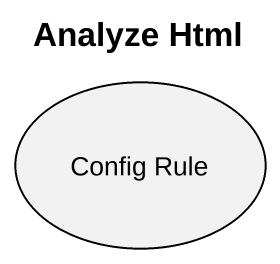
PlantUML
@startuml
title Analyze Html
usecase "Config Rule" as Config_Rule
@enduml
